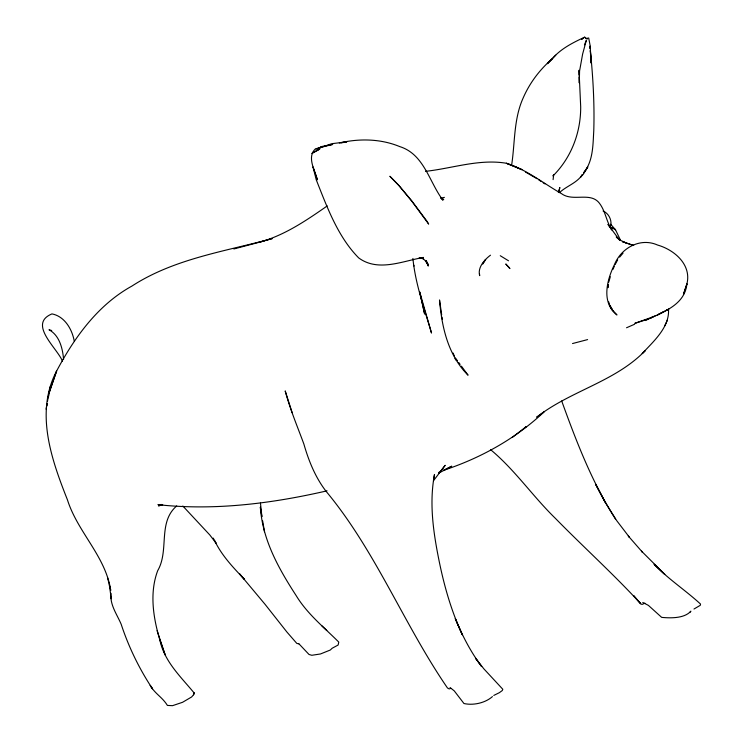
<?xml version="1.0" encoding="UTF-8"?>
<svg xmlns="http://www.w3.org/2000/svg" width="743" height="743" viewBox="0 0 743 743"><rect width="100%" height="100%" fill="white"/><g stroke="black" fill="none" stroke-linecap="round" stroke-linejoin="round"><path stroke-width="1.11" d="M111.032 593.313C109.667 604.7 116.967 614.285 121.174 624.241C128.65 647.023 139.266 668.821 152.491 688.798L150.207 685.38C155.157 694.036 162.067 696.85 167.407 705.423L172.534 705.674L182.564 702.293L191.638 696.962L193.598 694.677L193.904 692.68C180.577 676.539 164.379 661.502 159.884 640.095C153.262 617.842 149.315 592.97 157.702 570.661C169.478 550.414 157.479 522.459 176.704 505.937M610.922 225.092C611.619 219.343 608.508 213.315 603.102 211.012M107.549 577.729L110.735 590.369C105.534 556.135 77.616 532.192 67.418 499.77C51.508 459.629 34.791 412.402 56.607 371.054C74.384 337.48 97.965 304.779 131.892 286.092C174.159 258.675 224.6 251.552 272.217 238.587M553.089 179.63L553.665 174.846L552.95 175.942C571.274 157.711 580.831 132.616 580.692 106.853L579.038 70.288L579.131 74.894M511.732 164.509C515.048 142.192 513.701 118.722 523.258 97.76C529.787 82.761 539.808 69.601 552.133 58.883C560.798 48.676 572.909 42.657 584.713 37.15L587.119 39.175M607.811 287.671L608.211 284.615L607.923 286.733M607.904 287.541L608.229 285.405M433.606 479.764L434.506 474.452C428.934 503.689 433.503 533.493 439.392 562.312C444.518 587.174 451.623 611.703 462.332 634.773L455.264 618.575C462.248 635.479 470.663 651.899 481.668 666.564L475.631 658.363L483.851 668.83L502.825 689.3L502.259 690.563L499.333 692.69L493.779 695.429M46.112 409.179L47.088 403.616M47.478 401.396L48.639 394.728M46.772 405.762L47.208 403.477M48.295 397.774L50.478 386.379L48.834 393.623L56.607 371.054L48.834 393.623M558.699 192.186L559.85 187.515L558.365 192.521M608.712 282.21L610.328 276.73M543.514 412.263L536.678 417.213C570.401 390.744 615.12 381.809 645.268 350.603L642.193 353.584C653.227 341.631 669.202 327.765 668.542 310.175L666.88 309.822M613.012 269.328L614.303 266.245M664.595 326.075L667.474 320.066M584.462 44.849L586.311 40.41L582.633 54.035L579.577 70.966L579.289 82.947L579.178 77.188M615.111 264.573L617.665 259.827M582.521 174.419C577.088 183.01 566.705 185.88 559.516 192.586M583.84 172.543C593.239 160.962 592.914 144.922 593.768 130.787C594.595 104.039 593.044 77.328 590.351 50.719M582.428 174.568L580.524 177.224L583.348 174.206L587.824 166.934L583.692 172.803M619.634 257.134L623.043 253.131M433.42 480.823L445.187 465.313L440.488 471.35L438.797 472.474M492.442 696.6C485.216 703.017 473.282 705.627 463.966 703.528L454.252 690.879L450.072 687.554M690.08 612.213L690.879 611.173C684.507 618.464 670.734 618.26 661.669 617.368L648.416 605.396L642.769 602.452M555.764 55.158L547.396 63.712L552.133 58.883M544.368 411.65C515.651 438.658 480.86 458.013 443.515 470.338L451.725 466.195L438.714 473.161M524.484 428.014L526.341 426.51L512.308 437.441M327.189 205.867L325.378 207.223C304.741 221.553 283.399 235.81 258.843 242.394L272.087 238.624M582.549 38.636L581.639 39.277L584.713 37.15M490.473 255.183C484.417 259.697 477.396 267.591 479.672 275.644L479.495 273.972M645.323 320.549C661.781 312.524 684.721 305.559 686.894 283.975C691.761 264.731 674.412 249.834 657.601 245.051C640.336 237.305 621.232 247.856 614.47 264.582C606.817 279.99 601.031 302.624 616.969 314.967L612.706 310.351L610.012 305.847M319.174 148.21L321.951 146.482L332.697 144.448L323.149 146.808M319.276 148.266L322.128 146.594L316.119 149.148M651.462 317.326L653.171 316.379M650.719 318.153L655.549 315.589M626.535 327.765L634.661 324.217M663.88 311.586L657.249 315.06L669.137 308.809M693.981 609.028L700.287 605.304L700.538 604.068C685.52 590.258 668.226 579.057 654.081 564.262L664.781 574.358L641.525 551.167L642.472 552.235L628.272 535.991L629.497 537.365L616.699 520.629L604.681 501.423L595.821 484.659L605.61 502.946M644.896 603.177L642.314 604.347L641.051 604.17L633.519 595.542L640.652 603.65C613.458 574.042 583.524 547.108 555.42 518.391C532.815 496.408 514.853 469.799 490.538 449.617M160.674 504.961L158.565 505.918L162.717 504.738M650.534 317.725L634.856 323.335L648.481 319.026M317.224 148.804L322.481 146.882L315.357 148.888C306.608 157.265 315.041 170.453 317.363 179.787L313.035 166.971L316.258 179.843C327.096 207.158 337.851 236.841 358.702 257.923C378.122 272.226 402.372 261.099 423.389 257.45L419.117 257.96M323.159 146.696L331.722 143.705L346.823 141.839L341.139 142.925M450.787 688.389L449.171 688.928L447.472 687.972C403.867 624.436 375.614 550.851 326.131 491.374C315.348 477.387 308.689 460.855 303.859 444.008C297.367 426.389 290.021 409.105 285.201 390.92L292.157 412.662M572.528 343.545L587.611 339.597M233.859 248.97L260.737 241.884M327.031 490.817L324.812 491.346C270.322 503.735 213.705 510.747 157.925 504.664L161.807 504.516M444.398 197.359L440.84 198.195L443.72 199.607L441.286 197.879M339.356 142.981C359.296 138.356 380.62 138.7 399.715 146.585C424.16 154.238 429.082 181.803 442.912 200.173L441.082 198.019M585.605 38.59L588.697 37.986L590.183 45.834L591.159 63.118L590.286 50.673M609.957 225.603L610.644 225.408M425.488 171.345C452.394 168.42 479.114 158.686 506.382 163.256C526.648 169.608 543.263 183.298 561.513 193.644C572.807 202.124 590.286 191.545 599.285 203.053C605.499 211.031 606.325 221.516 611.805 229.94L607.978 224.386L619.671 240.305M298.77 643.847L296.81 643.401L286.928 632.052L265.093 604.365L239.534 573.8L244.558 579.494C233.367 567.689 221.888 555.764 214.773 540.932M419.99 258.062L423.594 258.657L421.755 258.044L424.671 260.05L428.256 264.554L425.637 260.524L428.293 266.04L426.417 260.728M51.704 330.533L48.982 329.753C59.486 335.334 62.672 348.448 63.582 359.398M633.603 245.478L622.458 241.689L633.668 245.506M609.669 226.94L612.724 228.045L609.808 226.968M626.015 242.877L620.424 240.295L616.244 236.896L617.814 238.605M500.262 255.713L508.518 260.793M525.477 172.032L536.975 178.691M538.74 179.852L541.387 181.589M543.152 182.741L544.925 183.902M620.414 240.063L615.538 229.81L610.635 224.21M613.709 228.37L615.538 229.81M260.366 507.33C262.539 539.966 278.736 568.729 296.188 595.645C307.193 613.82 323.92 627.25 338.78 642.091L338.121 645.035L332.14 648.249L330.31 650.023L320.474 653.97L311.809 655.28L309.014 654.472L298.695 643.549M321.858 625.81L326.799 630.473M182.843 506.02L209.823 534.979L216.018 543.105L213.176 538.09M441.686 314.837L439.522 299.958C441.769 327.069 448.075 355.368 468.071 375.196L461.44 366.178M454.948 358.6L456.248 360.262M427.494 221.925L411.65 200.712L398.229 184.728L389.871 176.258L399.316 185.982L412.059 201.548L428.646 224.107L427.875 222.649M455.468 358.052L457.456 360.764M458.784 362.565L460.112 364.367M62.505 361.339C57.648 348.439 27.463 323.967 51.954 313.899C64.641 316.314 72.127 329.26 74.244 341.093M615.575 519.208C592.106 482.606 576.419 441.686 561.689 400.96M610.022 305.902L612.761 310.676L610.189 306.07M453.091 353.046L454.382 356.129M159.522 638.906L165.178 654.927L157.098 630.668M608.703 301.881L609.669 305.15M419.832 291.999L424.624 314.048L419.879 292.584L431.507 333.04C424.327 308.484 415.411 284.03 412.904 258.443M413.879 265.297L414.037 266.087M262.651 520.871L264.48 531.765M260.347 507.255L261.907 516.729L260.468 503.095M109.314 584.722L111.255 598.765L111.162 596.583M442.011 317.131L442.345 319.416M193.904 692.68L193.598 694.677L193.904 692.68M686.894 283.975L683.467 294.339L686.894 283.975M483.507 262.604L482.671 264.016L485.671 259.465L483.507 262.604M312.682 152.556L311.949 153.55L319.722 149.139L312.682 152.556M516.515 167.389L506.382 163.256L522.013 169.673L516.515 167.389M614.87 229.411L612.789 227.711L614.87 229.411M508.686 267.127L505.769 263.979L509.921 268.567L508.686 267.127M590.156 48.434L589.97 46.14L590.128 48.406"/></g></svg>
